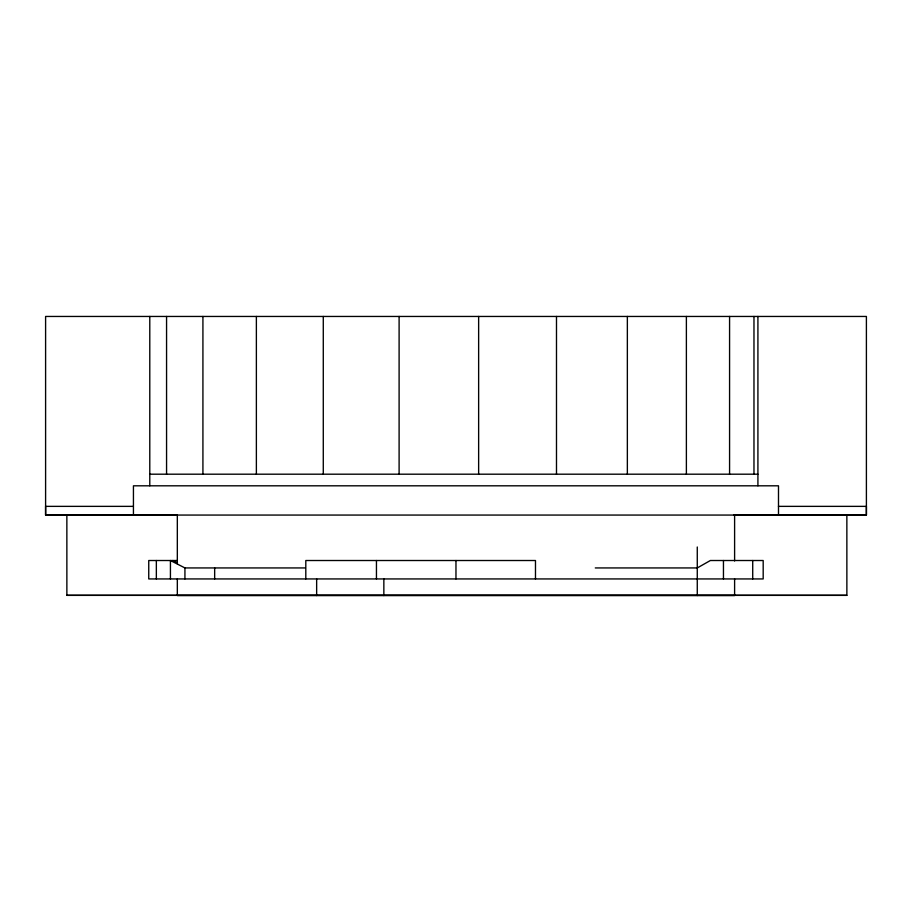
<?xml version="1.0" encoding="UTF-8"?>
<svg xmlns="http://www.w3.org/2000/svg" width="912" height="912" viewBox="0 0 912 912"><rect width="100%" height="100%" fill="white"/><g stroke="black" fill="none" stroke-linecap="round" stroke-linejoin="round"><path stroke-width="1.37" d="M733.772 515.018L846.86 514.938L846.872 595.342L66.872 595.342L66.861 514.778L45.6 515.063L45.6 316.453L866.4 316.453L866.4 515.063L45.6 515.063L45.6 506.365L133.346 506.365M846.872 514.938L866.4 515.063L866.4 506.365L778.46 506.365M45.6 515.063L176.791 515.018M149.785 474.194L757.918 474.194M177.031 560.515L148.747 560.515L148.747 578.938L763.184 578.938L763.184 560.515L710.368 560.515L697.27 567.937L595.285 567.937M170.43 578.938L170.43 560.515L184.931 567.937L305.383 567.937M846.86 595.342L66.872 595.342M866.343 515.063L846.792 514.915M172.813 560.515L177.487 562.989M778.495 515.063L778.495 485.811L133.437 485.811L133.437 515.063M757.918 316.453L757.918 485.811M753.973 316.453L753.973 474.194M752.719 560.515L752.719 578.938M734.605 515.063L734.605 560.971M734.605 578.938L734.605 595.547L177.327 595.547L177.327 578.938M729.577 316.453L729.577 474.194M723.455 560.515L723.455 578.938M697.27 546.995L697.27 595.547M686.383 316.453L686.383 474.194M627.353 316.453L627.353 474.194M556.491 316.453L556.491 474.194M535.481 578.938L535.481 560.515L305.805 560.515L305.805 578.938M478.64 316.453L478.64 474.194M455.966 560.515L455.966 578.938M399.103 316.453L399.103 474.194M383.849 578.938L383.849 595.547M376.451 560.515L376.451 578.938M323.281 316.453L323.281 474.194M316.646 578.938L316.646 595.547M256.375 316.453L256.375 474.194M214.662 567.937L214.662 578.938M202.92 316.453L202.92 474.194M184.931 567.937L184.931 578.938M177.327 515.063L177.327 563.764M166.565 316.453L166.565 474.194M156.351 560.515L156.351 578.938M149.785 316.453L149.785 485.811"/></g></svg>
